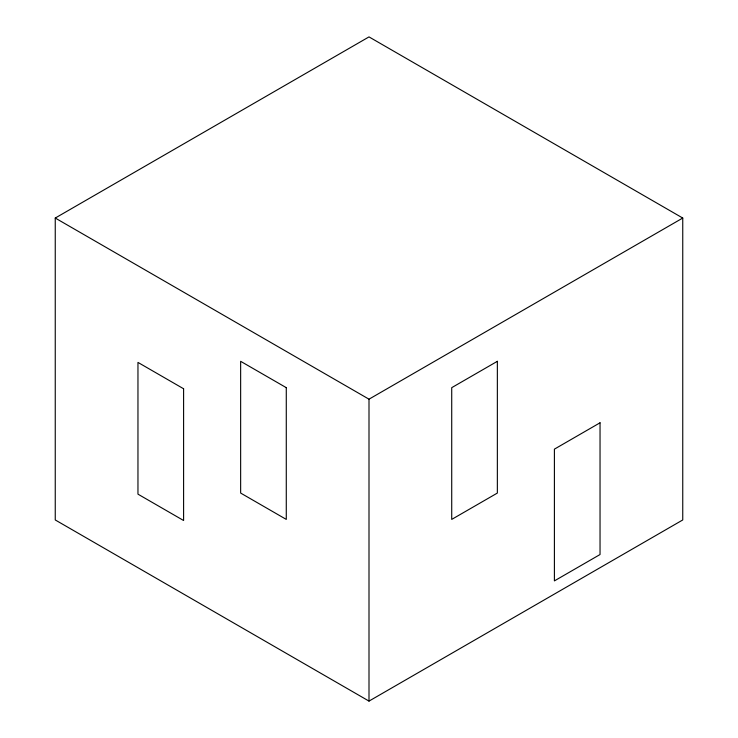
<?xml version="1.0" encoding="UTF-8"?>
<svg xmlns="http://www.w3.org/2000/svg" width="738" height="738" viewBox="0 0 738 738"><rect width="100%" height="100%" fill="white"/><g stroke="black" fill="none" stroke-linecap="round" stroke-linejoin="round"><path stroke-width="1.11" d="M55.249 218.042L369 36.9L682.751 218.042L682.751 519.958L369 701.1L55.249 519.958L55.249 218.042L369 399.184L682.751 218.042M369 399.184L369 701.1M497.357 361.316L451.721 387.662L451.721 519.404L497.357 493.058L497.357 361.316M600.04 422.791L554.404 449.147L554.404 580.889L600.04 554.533L600.04 422.791M286.279 387.662L240.643 361.316L240.643 493.058L286.279 519.404L286.279 387.662M183.596 388.76L137.96 362.413L137.96 494.156L183.596 520.502L183.596 388.76"/></g></svg>
